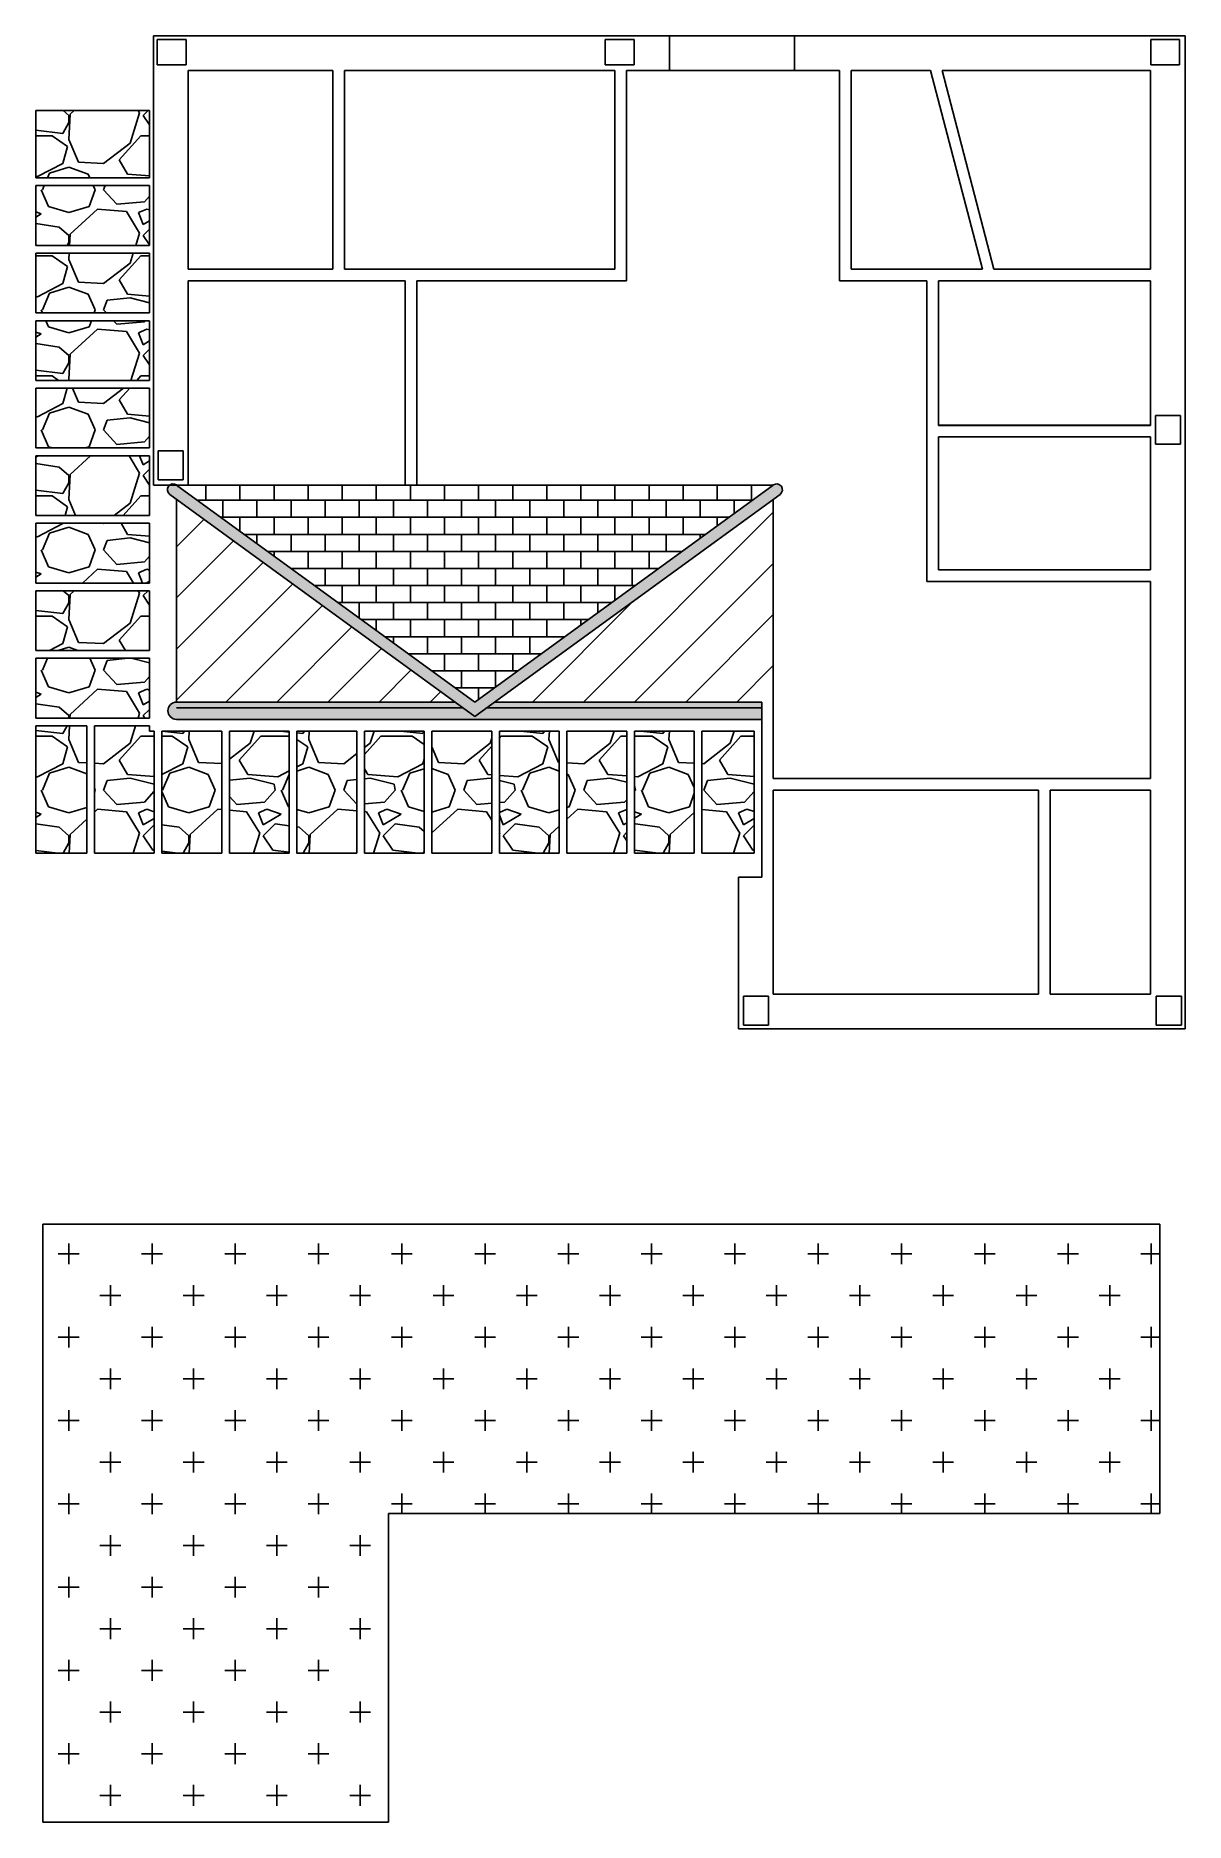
# Model space of a CAD drawing. Header units: millimetres. Extents: x -2825 to 9096, y -11937 to 6584.
import ezdxf

# ---------------------------------------------------------------- set-up
doc = ezdxf.new("R2010")
doc.units = ezdxf.units.MM

msp = doc.modelspace()

# ---------------------------------------------------------------- hatches: boundary and pattern name
at = {"true_color": 0xc7c8ca}
h = msp.add_hatch(dxfattribs=at)
h.set_pattern_fill('GRAVEL', color=9, scale=49)
h.paths.add_polyline_path([(-196, -624), (-816, -624), (-816, -1890), (-196, -1890)])
h.paths.add_polyline_path([(-896, -624), (-1516, -624), (-1516, -1890), (-896, -1890)])
h.paths.add_polyline_path([(-1596, -624), (-1644, -624), (-1644, -570), (-2216, -570), (-2216, -1890), (-1596, -1890)])
h.paths.add_polyline_path([(-2296, -624), (-2296, -570), (-2825, -570), (-2825, -1890), (-2296, -1890)])
h.paths.add_polyline_path([(-1644, 130), (-2825, 130), (-2825, -490), (-1644, -490)])
h.paths.add_polyline_path([(-1644, 830), (-2825, 830), (-2825, 210), (-1644, 210)])
h.paths.add_polyline_path([(-1644, 1530), (-2825, 1530), (-2825, 910), (-1644, 910)])
h.paths.add_polyline_path([(-1644, 2230), (-2825, 2230), (-2825, 1610), (-1644, 1610)])
h.paths.add_polyline_path([(-1644, 2930), (-2825, 2930), (-2825, 2310), (-1644, 2310)])
h.paths.add_polyline_path([(-1644, 3630), (-2825, 3630), (-2825, 3010), (-1644, 3010)])
h.paths.add_polyline_path([(-1644, 4330), (-2825, 4330), (-2825, 3710), (-1644, 3710)])
h.paths.add_polyline_path([(-1644, 5030), (-2825, 5030), (-2825, 4410), (-1644, 4410)])
h.paths.add_polyline_path([(-1644, 5810), (-2825, 5810), (-2825, 5110), (-1644, 5110)])
h.paths.add_polyline_path([(504, -624), (-116, -624), (-116, -1890), (504, -1890)])
h.paths.add_polyline_path([(1204, -624), (584, -624), (584, -1890), (1204, -1890)])
h.paths.add_polyline_path([(1904, -624), (1284, -624), (1284, -1890), (1904, -1890)])
h.paths.add_polyline_path([(2604, -624), (1984, -624), (1984, -1890), (2604, -1890)])
h.paths.add_polyline_path([(3304, -624), (2684, -624), (2684, -1890), (3304, -1890)])
h.paths.add_polyline_path([(4004, -624), (3384, -624), (3384, -1890), (4004, -1890)])
h.paths.add_polyline_path([(4624, -624), (4084, -624), (4084, -1890), (4624, -1890)])
h = msp.add_hatch(color=89)
h.dxf.hatch_style = 1
h.paths.add_polyline_path([(-1364, 1926, 1), (-1435, 1829), (1730, -472), (4894, 1829, 1), (4824, 1926), (1730, -324)])
h = msp.add_hatch()
h.set_pattern_fill('AR-B816', color=0, scale=0.87)
h.paths.add_polyline_path([(-1364, 1926), (1730, -324), (4824, 1926)])
h = msp.add_hatch()
h.set_pattern_fill('JIS_WOOD', color=256, scale=530)
h.paths.add_polyline_path([(-1364, 1778), (-1364, -324), (1526, -324)])
h.paths.add_polyline_path([(4824, 1778), (1934, -324), (4824, -324)])
h = msp.add_hatch(color=89)
h.dxf.hatch_style = 1
h.paths.add_polyline_path([(4704, -384), (1851, -384), (1730, -472), (1526, -324), (-1364, -324, 1), (-1364, -504), (4704, -504)])
h.paths.add_polyline_path([(4704, -324), (1934, -324), (1851, -384), (4704, -384)], flags=17)
at = {"true_color": 0x939598}
h = msp.add_hatch(dxfattribs=at)
h.set_pattern_fill('CROSS', color=252, scale=68)
h.paths.add_polyline_path([(8832, -5737), (-2751, -5737), (-2751, -11937), (832, -11937), (832, -8737), (8832, -8737)])

# ---------------------------------------------------------------- linework, layer by layer
at = {"color": 143, "true_color": 0x7aafdf}
for p, q in [((-1604, 6584), (3746, 6584)), ((-1604, 1926), (-1604, 6584)), ((5045, 6584), (9096, 6584)), ((9096, 6584), (9096, -3711)), ((-1244, 6224), (256, 6224)), ((-1244, 4164), (-1244, 6224)), ((256, 4164), (256, 6224)), ((376, 4164), (376, 6224)), ((376, 6224), (3181, 6224)), ((3181, 4164), (3181, 6224)), ((3301, 4044), (3301, 6224)), ((3301, 6224), (3746, 6224)), ((5045, 6224), (5511, 6224)), ((5511, 4044), (5511, 6224)), ((5631, 4164), (5631, 6224)), ((5631, 6224), (6456, 6224)), ((6456, 6224), (6992, 4164)), ((6576, 6224), (7112, 4164)), ((6576, 6224), (8736, 6224)), ((8736, 6224), (8736, 4164)), ((-1244, 4164), (256, 4164)), ((376, 4164), (1126, 4164)), ((1126, 4164), (3181, 4164)), ((6416, 4164), (5631, 4164)), ((6992, 4164), (6416, 4164)), ((7112, 4164), (8736, 4164)), ((-1244, 1926), (-1244, 4044)), ((-1244, 4044), (1006, 4044)), ((1006, 1926), (1006, 4044)), ((1126, 1926), (1126, 4044)), ((1126, 4044), (3301, 4044)), ((6416, 4044), (5511, 4044)), ((6416, 4044), (6416, 2544)), ((7002, 4044), (6536, 4044)), ((6536, 4044), (6536, 2544)), ((7112, 4044), (7002, 4044)), ((7112, 4044), (8736, 4044)), ((8736, 4044), (8736, 2544)), ((6416, 2547), (6416, 927)), ((7002, 2547), (6536, 2547)), ((6536, 2547), (6536, 2544)), ((6536, 2544), (8736, 2544)), ((7112, 2427), (6536, 2427)), ((6536, 2427), (6536, 1047)), ((7112, 2547), (7002, 2547)), ((7112, 2547), (8736, 2547)), ((7112, 2427), (8736, 2427)), ((8736, 2427), (8736, 1047)), ((-1604, 1926), (-1244, 1926)), ((4824, -1118), (4824, 1778)), ((6416, 927), (7696, 927)), ((6536, 1047), (8736, 1047)), ((7696, 927), (8736, 927)), ((8736, 927), (8736, -1118)), ((4704, -1364), (4704, -324)), ((4824, -1118), (8736, -1118)), ((4824, -3351), (4824, -1238)), ((4824, -1238), (7576, -1238)), ((7576, -1238), (7576, -3351)), ((7696, -1238), (7696, -3351)), ((7696, -1238), (8736, -1238)), ((8736, -1238), (8736, -3351)), ((4704, -1364), (4704, -2141)), ((4464, -3711), (4464, -2141)), ((4464, -2141), (4704, -2141)), ((7576, -3351), (4824, -3351)), ((8736, -3351), (7696, -3351)), ((9096, -3711), (4464, -3711))]:
    msp.add_line(p, q, dxfattribs=at)
at = {"color": 2}
for p, q in [((-1564, 6544), (-1264, 6544)), ((-1564, 6284), (-1564, 6544)), ((-1264, 6284), (-1264, 6544)), ((3082, 6284), (3082, 6544)), ((3082, 6544), (3382, 6544)), ((3382, 6284), (3382, 6544)), ((-1564, 6284), (-1264, 6284)), ((3082, 6284), (3382, 6284)), ((-1555, 2280), (-1295, 2280)), ((-1555, 2280), (-1555, 1980)), ((-1295, 2280), (-1295, 1980)), ((-1555, 1980), (-1295, 1980))]:
    msp.add_line(p, q, dxfattribs=at)
at = {"color": 0}
for p, q in [((3746, 6584), (3746, 6224)), ((3746, 6584), (5045, 6584)), ((5045, 6284), (5045, 6584)), ((3746, 6224), (5045, 6224)), ((5045, 6284), (5045, 6224))]:
    msp.add_line(p, q, dxfattribs=at)
at = {"color": 2, "true_color": 0xf1eb1f}
for p, q in [((8738, 6284), (8738, 6544)), ((8738, 6544), (9038, 6544)), ((9038, 6284), (9038, 6544)), ((8738, 6284), (9038, 6284)), ((8788, 2648), (9048, 2648)), ((8788, 2648), (8788, 2348)), ((9048, 2648), (9048, 2348)), ((8788, 2348), (9048, 2348)), ((4775, -3374), (4515, -3374)), ((4515, -3674), (4515, -3374)), ((4775, -3674), (4775, -3374)), ((9056, -3374), (8796, -3374)), ((8796, -3674), (8796, -3374)), ((9056, -3674), (9056, -3374)), ((4775, -3674), (4515, -3674)), ((9056, -3674), (8796, -3674))]:
    msp.add_line(p, q, dxfattribs=at)
at = {"color": 9, "true_color": 0xc7c8ca}
for p, q in [((-2825, 5810), (-2825, 5110)), ((-1644, 5810), (-2825, 5810)), ((-1644, 5810), (-1644, 5110)), ((-1644, 5110), (-2825, 5110)), ((-1644, 5030), (-2825, 5030)), ((-2825, 5030), (-2825, 4410)), ((-1644, 5030), (-1644, 4410)), ((-1644, 4410), (-2825, 4410)), ((-1644, 4330), (-2825, 4330)), ((-2825, 4330), (-2825, 3710)), ((-1644, 4330), (-1644, 3710)), ((-1644, 3710), (-2825, 3710)), ((-1644, 3630), (-2825, 3630)), ((-2825, 3630), (-2825, 3010)), ((-1644, 3630), (-1644, 3010)), ((-1644, 3010), (-2825, 3010)), ((-1644, 2930), (-2825, 2930)), ((-2825, 2930), (-2825, 2310)), ((-1644, 2930), (-1644, 2310)), ((-1644, 2310), (-2825, 2310)), ((-1644, 2230), (-2825, 2230)), ((-2825, 2230), (-2825, 1610)), ((-1644, 2230), (-1644, 1610)), ((-1644, 1610), (-2825, 1610)), ((-1644, 1530), (-2825, 1530)), ((-2825, 1530), (-2825, 910)), ((-1644, 1530), (-1644, 910)), ((-1644, 910), (-2825, 910)), ((-1644, 830), (-2825, 830)), ((-2825, 830), (-2825, 210)), ((-1644, 830), (-1644, 210)), ((-1644, 210), (-2825, 210)), ((-1644, 130), (-2825, 130)), ((-2825, 130), (-2825, -490)), ((-1644, 130), (-1644, -490)), ((-1644, -490), (-2825, -490)), ((4704, -504), (-1364, -504)), ((-2825, -570), (-2825, -1890)), ((-2296, -570), (-2825, -570)), ((-2296, -624), (-2296, -570)), ((-2296, -624), (-2296, -1890)), ((-1644, -570), (-2216, -570)), ((-2216, -570), (-2216, -1890)), ((-1644, -570), (-1644, -624)), ((-1596, -624), (-1644, -624)), ((-1596, -624), (-1596, -1890)), ((-1516, -624), (-1516, -1890)), ((-896, -624), (-1516, -624)), ((-896, -624), (-896, -1890)), ((-816, -624), (-816, -1890)), ((-196, -624), (-816, -624)), ((-196, -624), (-196, -1890)), ((-116, -624), (-116, -1890)), ((504, -624), (-116, -624)), ((504, -624), (504, -1890)), ((584, -624), (584, -1890)), ((1204, -624), (584, -624)), ((1204, -624), (1204, -1890)), ((1284, -624), (1284, -1890)), ((1904, -624), (1284, -624)), ((1904, -624), (1904, -1890)), ((1984, -624), (1984, -1890)), ((2604, -624), (1984, -624)), ((2604, -624), (2604, -1890)), ((2684, -624), (2684, -1890)), ((3304, -624), (2684, -624)), ((3304, -624), (3304, -1890)), ((3384, -624), (3384, -1890)), ((4004, -624), (3384, -624)), ((4004, -624), (4004, -1890)), ((4624, -624), (4084, -624)), ((4084, -624), (4084, -1890)), ((-2296, -1890), (-2825, -1890)), ((-1596, -1890), (-2216, -1890)), ((-896, -1890), (-1516, -1890)), ((-196, -1890), (-816, -1890)), ((504, -1890), (-116, -1890)), ((1204, -1890), (584, -1890)), ((1904, -1890), (1284, -1890)), ((2604, -1890), (1984, -1890)), ((3304, -1890), (2684, -1890)), ((4004, -1890), (3384, -1890)), ((4624, -1890), (4084, -1890))]:
    msp.add_line(p, q, dxfattribs=at)
for p, q in [((4824, 1926), (-1364, 1926)), ((-1364, 1926), (1730, -324)), ((1730, -324), (4824, 1926)), ((-1435, 1829), (1730, -472)), ((-1364, -324), (-1364, 1778)), ((1730, -472), (4894, 1829)), ((1526, -324), (-1364, -324)), ((4704, -324), (1934, -324)), ((1608, -384), (-1364, -384)), ((4704, -384), (1851, -384)), ((4624, -624), (4624, -1890)), ((-2751, -5737), (-2751, -11937)), ((-2751, -5737), (8832, -5737)), ((8832, -5737), (8832, -8737)), ((-2751, -7737), (-2751, -7737)), ((8832, -8737), (832, -8737)), ((832, -8737), (832, -8737)), ((832, -8737), (832, -11937)), ((8832, -8737), (8832, -8737)), ((832, -11937), (-2751, -11937)), ((832, -11937), (832, -11937))]:
    msp.add_line(p, q)
for centre, start, end in [((-1400, 1878), 53.9752, 233.9752), ((4859, 1878), 306.0248, 126.0248)]:
    msp.add_arc(centre, 60, start, end)
msp.add_arc((-1364, -414), 90, 90, 270, dxfattribs=at)

doc.saveas('drawing.dxf')
